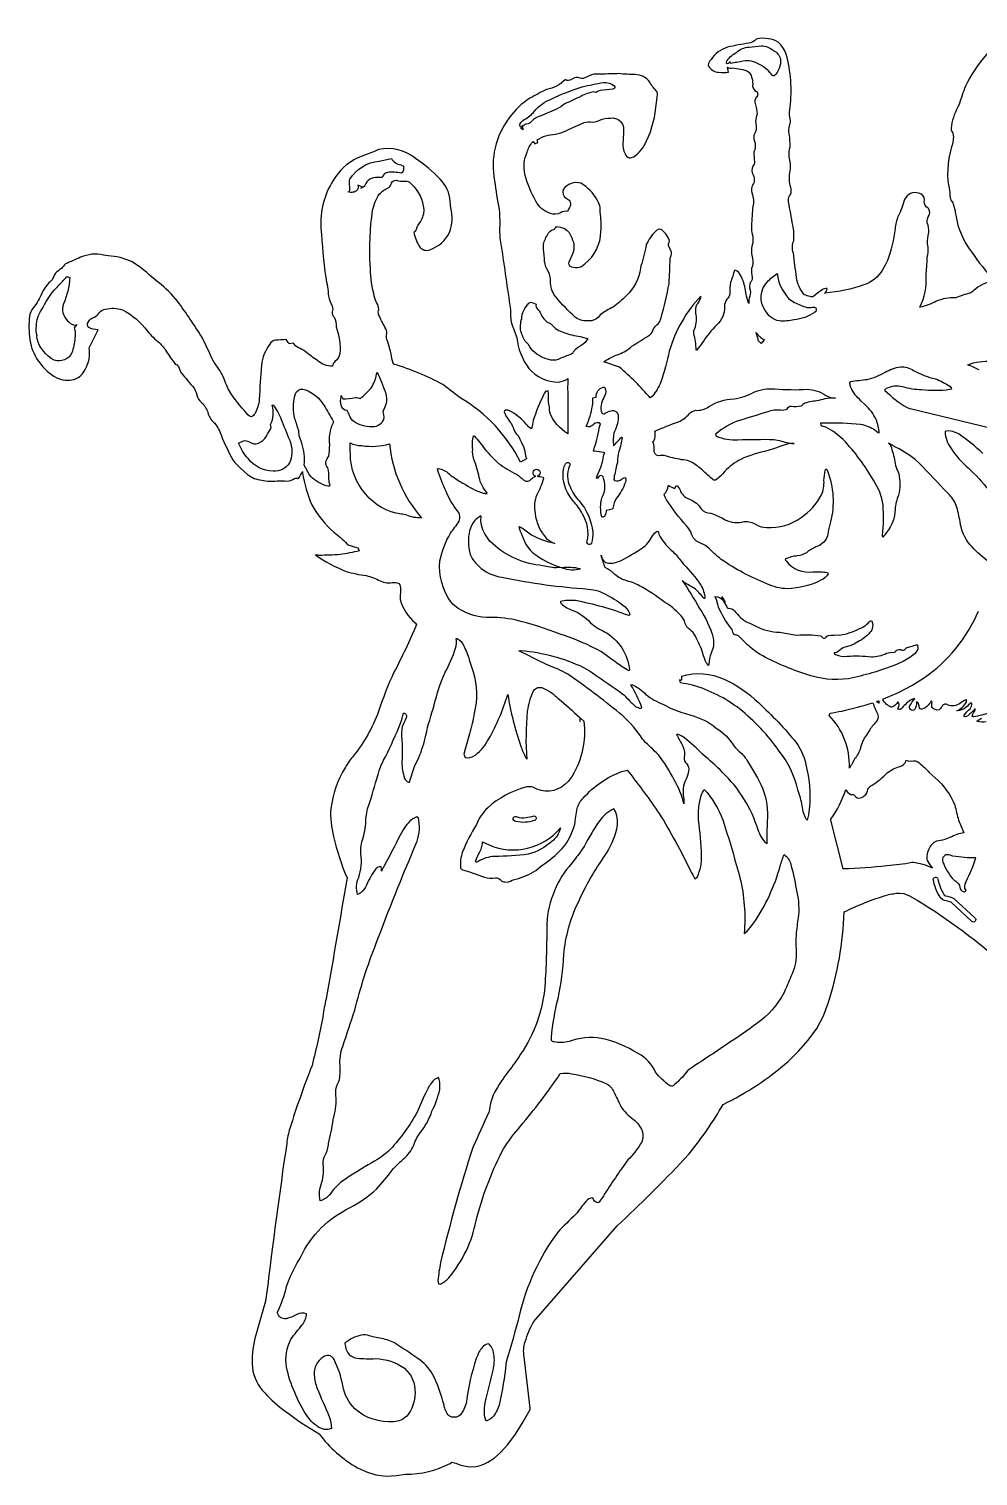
# Model space of a CAD drawing. Extents: x 1.7 to 29.6, y 0.9 to 42.6.
# Drawn here: x 2.96 to 15.69, y 1.62 to 21.03 of the extents above; entities that cross this region are included whole.
import ezdxf

# ---------------------------------------------------------------- set-up
doc = ezdxf.new("R2010")
doc.units = 0
doc.linetypes.add('0', pattern=[0])
doc.layers.add('1', color=7, linetype='0')

msp = doc.modelspace()

# ---------------------------------------------------------------- linework, layer by layer
at = {"layer": '1'}
for points in [[(16.171419, 21.030508, 0.119802), (15.523457, 20.261932, 0.0191), (15.441231, 20.019753, 0.092151), (15.336048, 19.731606, 0.230542), (15.357533, 19.632401), (15.360378, 19.625038, -0.120042), (15.339375, 19.448723, 0.133208), (15.314682, 18.842079, 0.193682), (15.353813, 18.698555, -0.077738), (15.393871, 18.531578, 0.117825), (15.605406, 18.04059, 0.031536), (15.910652, 17.653877)], [(15.88171, 17.650955, 0.132694), (15.639219, 17.520685, -0.0162), (15.590111, 17.487366, 0.049623), (15.394154, 17.423248, 0.137562), (15.129879, 17.372879, -0.039217), (14.915104, 17.297401), (14.913376, 17.300484, 0.14192), (14.996529, 17.720078, 0.018808), (15.011475, 17.959518, 0.105454), (15.016701, 18.150047, -0.047507), (15.03186, 18.298279, 0.111629), (15.012974, 18.431145, -0.198174), (15.03769, 18.534515, 0.404221), (15.000141, 18.644806, -0.236286), (14.974352, 18.73645, 0.374107), (14.9007, 18.827217, 0.390809), (14.708996, 18.743187, -0.044089), (14.623344, 18.519859, 0.081938), (14.580994, 18.349876, -0.058187), (14.478466, 17.927002), (14.448421, 17.860641), (14.413269, 17.79866, -0.180437), (14.164173, 17.599037, -0.060622), (13.645456, 17.487007), (13.63604, 17.48391, 0.136207), (13.67086, 17.54248), (13.668449, 17.547127, 0.239173), (13.601159, 17.529209, 0.037416), (13.491251, 17.445601, -0.297617), (13.440699, 17.440575, -0.013449), (13.362469, 17.464317, -0.142136), (13.258381, 17.69812, -0.000811), (13.217049, 18.024666, -0.171584), (13.221336, 18.192764, 0.083341), (13.209388, 18.396942, 0.002777), (13.152116, 18.712303), (13.151417, 18.730558, -0.175653), (13.178182, 18.810879, 0.204971), (13.181713, 18.903557, -0.140241), (13.17548, 19.129257, 0.096691), (13.160213, 19.315178, -0.092199), (13.171963, 19.449409, 0.053809), (13.156348, 19.650585, -0.116635), (13.174599, 19.760635, 0.115185), (13.17064, 19.848825, -0.087843), (13.173878, 19.983536, 0.095011), (13.120144, 20.692921, 0.133329), (13.012858, 20.853186, 0.145863), (12.885117, 20.897667, 0.128721), (12.719605, 20.891777, -0.165692), (12.617592, 20.839622, 0.017235), (12.334304, 20.787045, 0.1766), (12.112358, 20.621056, 0.174488), (12.075504, 20.544403), (12.07856, 20.532463, 0.2524), (12.214474, 20.449669, 0.076196), (12.345917, 20.452286), (12.339783, 20.494354), (12.333134, 20.518303, 0.279032), (12.400383, 20.507217, -0.094598), (12.616611, 20.456253), (12.625607, 20.448418, -0.178574), (12.66939, 20.267014, 0.255581), (12.721676, 20.194008, -0.450219), (12.719782, 20.11396, 0.258471), (12.704067, 20.028778, -0.061412), (12.729095, 19.887741, 0.021418), (12.709206, 19.794579, -0.045862), (12.718342, 19.673096, -0.012546), (12.686607, 19.60778, 0.117029), (12.702175, 19.498711, -0.142442), (12.68832, 19.381493, 0.045053), (12.697057, 19.249849, -0.170774), (12.672054, 19.192329, 0.239172), (12.677794, 19.074745, -0.108328), (12.688774, 18.973518, -0.012866), (12.658913, 18.914474, 0.130457), (12.669613, 18.806778, -0.12557), (12.670134, 18.627829, 0.001965), (12.653152, 18.35412, 0.083816), (12.671564, 18.250757, -0.120928), (12.663723, 18.135017, 0.140899), (12.668869, 17.951591, -0.155), (12.655872, 17.818939, 0.055455), (12.665442, 17.695858, -0.183655), (12.63942, 17.630875, 0.173361), (12.636219, 17.526321, -0.158545), (12.625061, 17.421127, 0.085532), (12.61977, 17.347916, -0.062709), (12.571347, 17.547426, 0.083705), (12.495824, 17.75235, 0.166026), (12.426296, 17.797241, -0.031953), (12.373913, 17.630989, 0.042257), (12.365934, 17.480099, -0.176794), (12.324253, 17.40477, 0.191338), (12.293869, 17.3069, -0.227211), (12.18961, 17.059601, 0.062503), (11.997867, 16.823793, -0.012211), (11.916412, 16.715675), (11.913483, 16.726067, 0.058202), (11.880769, 16.947578, -0.183924), (11.896172, 17.01152, 0.144285), (11.907353, 17.219717, -0.11063), (11.923782, 17.33416, 0.066632), (11.973484, 17.419716), (11.975338, 17.432823), (11.975262, 17.447342, 0.11865), (11.551586, 16.707741, -0.025701), (11.439591, 16.294937, -0.077287), (11.32666, 16.103294), (11.296398, 16.081406, 0.042054), (10.883217, 16.493538), (10.674309, 16.56572), (10.672852, 16.566475, -0.073341), (10.880901, 16.668453, 0.084637), (11.052031, 16.775307, 0.002072), (11.27865, 16.917664), (11.292686, 16.929544, 0.145808), (11.341743, 17.006847, -0.103894), (11.402681, 17.077112, 0.129998), (11.442673, 17.157166, 0.028653), (11.548542, 17.61377, 0.014218), (11.563576, 17.946602, 0.06543), (11.583286, 18.038818), (11.545792, 18.11541, -0.290464), (11.555576, 18.177727, 0.188117), (11.446791, 18.338604, 0.384725), (11.370491, 18.316826, 0.082676), (11.243103, 18.137314, -0.040737), (11.1716, 17.851688), (11.164936, 17.82193, -0.175358), (10.974899, 17.452644, -0.047812), (10.797924, 17.300323, 0.03957), (10.631638, 17.198555), (10.611248, 17.176437, -0.229322), (10.476608, 17.113647), (10.430504, 17.115814, -0.224252), (10.259514, 17.194305, -0.04458), (10.00483, 17.470482, -0.154823), (9.960374, 17.671015, 0.134039), (9.914913, 17.804001, -0.148482), (9.879433, 17.952774, -0.037051), (9.863377, 18.120697, -0.115892), (9.91888, 18.269096, -0.245843), (10.000004, 18.341805, 0.211342), (10.038887, 18.381088, -0.066714), (10.148499, 18.352608, -0.188593), (10.243202, 18.227089, -0.250573), (10.244282, 17.993576), (10.212429, 17.918747), (10.212669, 17.922173, 0.355123), (10.215317, 17.852974, 0.335538), (10.41848, 17.878036, 0.223194), (10.635388, 18.314745, 0.052336), (10.625378, 18.574417, 0.17488), (10.583851, 18.738869, 0.136976), (10.366055, 18.961899, 0.32685), (10.130282, 18.877253, 0.39538), (10.171165, 18.761284), (10.182037, 18.753593, -0.458994), (10.213848, 18.637306, 0.029638), (10.187317, 18.580681, 0.267471), (10.093204, 18.562073, -0.225407), (9.958094, 18.55718, -0.198491), (9.761002, 18.719994, -0.057624), (9.614021, 19.083801, -0.152227), (9.644722, 19.376732, -0.096142), (9.715721, 19.512299), (9.725979, 19.519524), (9.749428, 19.489052), (9.788567, 19.505829), (9.781372, 19.541313, -0.14051), (10.024449, 19.618952, 0.07876), (10.170506, 19.666506, -0.000213), (10.410428, 19.774254, -0.110023), (10.522972, 19.780891, 0.094358), (10.651653, 19.820999, -0.046077), (10.800758, 19.837334), (10.844135, 19.824921, -0.321591), (10.937603, 19.689148, -0.024329), (10.927845, 19.47827, 0.162314), (10.984214, 19.317932, 0.241694), (11.046463, 19.304588), (11.075451, 19.316223, 0.14377), (11.248291, 19.528877, 0.093271), (11.379585, 20.043304, 0.100543), (11.389362, 20.18821, -0.080982), (11.292441, 20.316668, 0.246408), (11.093483, 20.418327, -0.023911), (10.877312, 20.431435, 0.011196), (10.637444, 20.422974, 0.03446), (10.541687, 20.42469, 0.054292), (10.420306, 20.373949, -0.210485), (10.331711, 20.378906, 0.198725), (10.26487, 20.366478), (10.233818, 20.349289, -0.280061), (10.166763, 20.348099), (10.153511, 20.35041, -0.169136), (9.906952, 20.21981, 0.014239), (9.683521, 20.10161, 0.097353), (9.405593, 19.8389, 0.216739), (9.209496, 18.994057, 0.020967), (9.270565, 18.609161, -0.03039), (9.275841, 18.325096, 0.053741), (9.29845, 18.118835, -0.001585), (9.420609, 17.267426, 0.055117), (9.436592, 17.082268, -0.008786), (9.506878, 16.890556, 0.136519), (9.667881, 16.477032, 0.223411), (10.068985, 16.293907, 0.12759), (10.191597, 16.340324, 0.023598), (10.193287, 16.054596), (10.193386, 15.60141, -0.177109), (9.948849, 15.887306, 0.053693), (9.930336, 16.034691, 0.044011), (9.927708, 16.176666, 0.307153), (9.865822, 16.121178, 0.033918), (9.726418, 15.776413, -0.004701), (9.706146, 15.670517), (9.702465, 15.665543, -0.115725), (9.634357, 15.729591, 0.10078), (9.40208, 15.911062), (9.384933, 15.915346, 0.416993), (9.335789, 15.893768, 0.081575), (9.43137, 15.740479, -0.028987), (9.479843, 15.628494, 0.051259), (9.533562, 15.559944, 0.005871), (9.596619, 15.428711, -0.057409), (9.62529, 15.302299, -0.077679), (9.636559, 15.263138), (9.554504, 15.219704, 0.147362), (8.748768, 16.080948), (8.516834, 16.259636, 0.044824), (7.85957, 16.535988), (7.847454, 16.545975), (7.838982, 16.577026), (7.831684, 16.608376, 0.065159), (7.763583, 16.864759, -0.152698), (7.76429, 16.93985, 0.153983), (7.737385, 17.030006, -0.016993), (7.65321, 17.198288, -0.136454), (7.655006, 17.269516, 0.149419), (7.62499, 17.360956, -0.082641), (7.589581, 17.483582, -0.068479), (7.542259, 17.866529, -0.053347), (7.572655, 18.597786, -0.090715), (7.662907, 18.81572, -0.084142), (7.79106, 18.906073, 0.204779), (7.824554, 18.963264, -0.405028), (7.916901, 18.995087, 0.076737), (8.031685, 18.988533, -0.178548), (8.093849, 18.94735, -0.189038), (8.259282, 18.608635, -0.131176), (8.216419, 18.446068, 0.154249), (8.158516, 18.342636, -0.176986), (8.12373, 18.302696, 0.076706), (8.204623, 18.103735, 0.318663), (8.338463, 18.06868, 0.197279), (8.604809, 18.302299, 0.159573), (8.621033, 18.630417), (8.61261, 18.717247, 0.187345), (8.479465, 19.014557, 0.063092), (8.146862, 19.292175, 0.230083), (7.652489, 19.411774, -0.00824), (7.373337, 19.300873, 0.151985), (7.045029, 18.99962, 0.161233), (6.879251, 18.356949, 0.014091), (6.943394, 17.695869, -0.034794), (6.981422, 17.44455, 0.059935), (7.031024, 17.31144, -0.175065), (7.031628, 17.23584, 0.201854), (7.056118, 17.164536, -0.132188), (7.085298, 17.034218, -0.101907), (7.134381, 16.674997, -0.179594), (7.067418, 16.569954, 0.159558), (7.032894, 16.508179, -0.209038), (6.838493, 16.580368, -0.033862), (6.667596, 16.705486, 0.070285), (6.576958, 16.75312, -0.159355), (6.510391, 16.816536), (6.455288, 16.808479), (6.451469, 16.810989, -0.016691), (6.413284, 16.866455, -0.029594), (6.269042, 16.857513, 0.219205), (6.196352, 16.803734, 0.146924), (6.08252, 16.520828, 0.014268), (6.052949, 16.062071, -0.09165), (5.995394, 15.870477, -0.110279), (5.951283, 15.829796, -0.26547), (5.889694, 15.86895, -0.04311), (5.648396, 16.178741, -0.022737), (5.567329, 16.370705, 0.04266), (5.446796, 16.55648), (5.436411, 16.574244, 0.002798), (5.281485, 16.901995, 0.011194), (4.957411, 17.377619, 0.059837), (4.702309, 17.628792), (4.600796, 17.710396, 0.058462), (4.337898, 17.910667, 0.089348), (4.027805, 17.98819), (3.995918, 17.992729), (3.964096, 17.997688, 0.164353), (3.656258, 17.96743, 0.007625), (3.454132, 17.878914, 0.073495), (3.400723, 17.818893, 0.022319), (3.317661, 17.754036, -0.017948), (3.273842, 17.666183, 0.119721), (3.128326, 17.466164, -0.06388), (3.001004, 17.264473, 0.140371), (2.967625, 17.143272, 0.065752), (2.982299, 16.818356, 0.209407), (3.329259, 16.354261, 0.178351), (3.570592, 16.330093, 0.19795), (3.717919, 16.463987, 0.169099), (3.772324, 16.753036), (3.892204, 16.994576), (3.885899, 16.996849, -0.127961), (3.767248, 17.025108, -0.387093), (3.759641, 17.100204, -0.223043), (3.840229, 17.166542, 0.177852), (3.908909, 17.227325, -0.224386), (3.989983, 17.270462, -0.152668), (4.215939, 17.263916, -0.117357), (4.552788, 16.977997, 0.055178), (4.712646, 16.82061, -0.067121), (4.803516, 16.706909, 0.007757), (4.924477, 16.534302, -0.236892), (4.968533, 16.501579), (5.000534, 16.42263), (5.003779, 16.415916, -0.005928), (5.178802, 16.212105, -0.04427), (5.225166, 16.092567, 0.117991), (5.298462, 16.000702, -0.114939), (5.368393, 15.864952, 0.15798), (5.456642, 15.740685, -0.085673), (5.544525, 15.572899, 0.033069), (5.697599, 15.251953, 0.072696), (5.800915, 15.137917), (5.894054, 15.055641, 0.15367), (6.085609, 14.978668, 0.106489), (6.292118, 14.969704, -0.029456), (6.422852, 14.965439, 0.151687), (6.526062, 15.000153, -0.268825), (6.576302, 14.997063, 0.079576), (6.630898, 15.093552), (6.634605, 15.077362, 0.069052), (6.758202, 14.645271, 0.083862), (7.052197, 14.27951, -0.052375), (7.228142, 14.124947, 0.125369), (7.285133, 14.095215), (7.326534, 14.085205, -0.305128), (7.392807, 14.030769, -0.025104), (7.135505, 13.979144, -0.00953), (6.857494, 13.968266, -0.041321), (6.805855, 13.977959), (6.809441, 13.972496, 0.059189), (7.218662, 13.754906, 0.037544), (7.486565, 13.697876, -0.074549), (7.673286, 13.625595, 0.156458), (7.860982, 13.607268, -0.237574), (7.939384, 13.575241), (7.943531, 13.56395, -0.047035), (7.940285, 13.387825), (7.941456, 13.375412, 0.145967), (8.143265, 13.06424), (8.161407, 13.03981, -0.020386), (7.859447, 12.400095, 0.032245), (7.651612, 11.872729, -0.077553), (7.318127, 11.279854, 0.076437), (7.207703, 11.126984, 0.102855), (7.011992, 10.572614, 0.084703), (7.04946, 10.198687, 0.04597), (7.229747, 9.642973, -0.001281), (6.955367, 8.050313, 0.025374), (6.910993, 7.818044, -0.019516), (6.760269, 7.127747, 0.016267), (6.461842, 6.281797, 0.035973), (6.420447, 6.080586, 0.00605), (6.151058, 4.058983), (6.134024, 3.965893, 0.00324), (5.993098, 3.46551, 0.076389), (5.960201, 3.072754, 0.164429), (6.125626, 2.733876, 0.056015), (6.401399, 2.487209, 0.030268), (6.85498, 2.184189, 0.103738), (7.370705, 1.729187), (7.490047, 1.674698), (7.617943, 1.636124), (7.753292, 1.618073), (7.895008, 1.625198), (8.012405, 1.64299, 0.125905), (8.611934, 1.787654), (8.637604, 1.803467), (8.688568, 1.789703, 0.246965), (9.117008, 1.802917), (9.201366, 1.858719), (9.289753, 1.93631), (9.38229, 2.038116), (9.479095, 2.16658), (9.580288, 2.324112), (9.685989, 2.513168), (9.687023, 2.529709), (9.605896, 3.219238, -0.13688), (9.619871, 3.419683, -0.066855), (9.735924, 3.691284), (10.854507, 4.975571, 0.015713), (11.753765, 5.867279), (11.819256, 5.941376, 0.039737), (12.274792, 6.602859, 0.065785), (13.145775, 7.180466), (13.286819, 7.316284), (13.416794, 7.463821), (13.530231, 7.622345), (13.621666, 7.791107), (13.683792, 7.960297, 0.070295), (13.897175, 9.185081, -0.041818), (14.471094, 9.412418, -0.050587), (14.646194, 9.439209), (14.700245, 9.432373), (14.774078, 9.401711), (14.877773, 9.345161, -0.044634), (16.068104, 8.456306)], [(15.707287, 16.458115, 0.009872), (15.555775, 16.526627, -0.190286), (16.188946, 16.503136, 0.548153)], [(16.045033, 13.740036, -0.068999), (15.58835, 14.108871, -0.138862), (15.452302, 14.420439, 0.034829), (15.402124, 14.638154, 0.10966), (15.291992, 14.799347), (15.233002, 14.859314, 0.016605), (14.848568, 15.257095, 0.060911), (14.557085, 15.436688, -0.01234), (14.492805, 15.475883, -0.152474), (14.539498, 15.385616, -0.038364), (14.586385, 15.17581, 0.068184), (14.624115, 15.083733), (14.630919, 15.064799, -0.09684), (14.629066, 14.776443, 0.098647), (14.58173, 14.58569, -0.16832), (14.467772, 14.276647, -0.033082), (14.416256, 14.214874), (14.414349, 14.23716, 0.03979), (14.420307, 14.641304, 0.113846), (14.291872, 14.977692, 0.059008), (13.885653, 15.521868, 0.07226), (13.652869, 15.687388, 0.047477), (13.592594, 15.704567), (13.58297, 15.744614), (13.585567, 15.747284), (13.633572, 15.745682, -0.03938), (14.118161, 15.728806, -0.095734), (14.315086, 15.650917), (14.352722, 15.616989), (14.367138, 15.611053, 0.089573), (14.325439, 15.791199, 0.109282), (14.179718, 15.98848), (14.123096, 16.043495, -0.096957), (13.987175, 16.218979), (13.977558, 16.249588), (13.973724, 16.280548), (13.985409, 16.300232, -0.021592), (14.206421, 16.328712, 0.078352), (14.446442, 16.426483, -0.085555), (14.652927, 16.498741, -0.166879), (14.829582, 16.450432, 0.069389), (15.123134, 16.335636, -0.080119), (15.313538, 16.237518), (15.334045, 16.216866), (15.337822, 16.199081), (15.311024, 16.192314, -0.060214), (14.936432, 16.189011, -0.069003), (14.683787, 16.230141, 0.166305), (14.460369, 16.206459), (14.440273, 16.187256, 0.070809), (14.745092, 15.952157, 0.027644), (14.782379, 15.937561), (15.875435, 15.67495)], [(15.760376, 15.33503, 0.038739), (15.440321, 15.593324, 0.072361), (15.327415, 15.636505), (15.289085, 15.638588), (15.253326, 15.630783, 0.164891), (15.332514, 15.402917, 0.061994), (15.560417, 15.142555, -0.038542), (15.84219, 14.840126, 0.001357)], [(15.845406, 11.858078, -0.053971), (15.63957, 11.804094), (15.627976, 11.805382), (15.616638, 11.808121, -0.151115), (15.652459, 11.883846, 0.129476), (15.657028, 11.912064), (15.648693, 11.908615, -0.049569), (15.540596, 11.805658, -0.212782), (15.505745, 11.807671), (15.508732, 11.823654, -0.101314), (15.587259, 11.910734, 0.216885), (15.60994, 11.982399), (15.603043, 11.989449, 0.100338), (15.536243, 11.930862, -0.178347), (15.410637, 11.885384, 0.18415), (15.537572, 12.003051, 0.089868), (15.539017, 12.029831), (15.529781, 12.029915, 0.041996), (15.435993, 11.972374, -0.26832), (15.266144, 11.974602, 0.287839), (15.208374, 11.938461, -0.079246), (15.171665, 11.89608, -0.26309), (15.074223, 11.929382, -0.14003), (15.080421, 11.996671, 0.3052), (15.065334, 12.016068, -0.187448), (14.946292, 11.904279, -0.477377), (14.905477, 11.938841, 0.043466), (14.890343, 11.989899), (14.881989, 11.998741), (14.870613, 12.00473, -0.125031), (14.842136, 11.898621, -0.834321), (14.780956, 11.954847, -0.061427), (14.844791, 12.046074, 0.153727), (14.784586, 12.022353, 0.0774), (14.663304, 11.909484, -0.306386), (14.611927, 11.90976), (14.620272, 11.919897, 0.387463), (14.619934, 12.004601, -0.203504), (14.533455, 11.932266), (14.525574, 11.933296, -0.156867), (14.4175, 12.033058), (14.427303, 12.044563), (14.627831, 12.130547), (14.80629, 12.223831), (14.964157, 12.322922, 0.143802), (15.699535, 13.222046)], [(15.80233, 11.736076, -0.086581), (15.683487, 11.741341), (15.684067, 11.74807, -0.106964), (15.743214, 11.784126, 0.096198)]]:
    msp.add_lwpolyline(points, format="xyb", dxfattribs=at)
for points in [[(12.861679, 20.485756, 0.100121), (12.653584, 20.600967, 0.104874), (12.544686, 20.596661, 0.01794), (12.373726, 20.566223), (12.370117, 20.591049, -0.038563), (12.329372, 20.563385), (12.322033, 20.570808), (12.320103, 20.589287), (12.326927, 20.608505, -0.102654), (12.45491, 20.716957, -0.19006), (12.623264, 20.786316, -0.003345), (12.786366, 20.804161, -0.167947), (12.947861, 20.743881, -0.206098), (13.044271, 20.62397, -0.235923), (12.957476, 20.400101, -0.374121), (12.938084, 20.408463, 0.043546)], [(9.607567, 19.81546, 0.123753), (9.742534, 19.930174, -0.114233), (9.968731, 20.090721, -0.032951), (10.38427, 20.255836, -0.003162), (10.668495, 20.314581, -0.195709), (10.812042, 20.269226), (10.823601, 20.253593), (10.823318, 20.241127), (10.813618, 20.23143), (10.796898, 20.224152, -0.034463), (10.626106, 20.206207, 0.036795), (10.569492, 20.180565, -0.221807), (10.540359, 20.188492, 0.078506), (10.364385, 20.12569, 0.003798), (10.149399, 20.02565, -0.036234), (10.041267, 19.954758), (9.852684, 19.873726, 0.081957), (9.730686, 19.816673, -0.203954), (9.629139, 19.75148, 0.090145), (9.582928, 19.727509), (9.587143, 19.676865), (9.586796, 19.676765, 0.236208), (9.563526, 19.695274, -0.159222), (9.582912, 19.727676), (9.582226, 19.735832, -0.443663), (9.550171, 19.721619, -0.324445), (9.573425, 19.791702), (9.589737, 19.804253)], [(7.242695, 18.846062, 0.366929), (7.266087, 18.867119), (7.269276, 18.882286, -0.023906), (7.261642, 18.997498), (7.266706, 19.01461, -0.22884), (7.660339, 19.259367, -0.013157), (7.826326, 19.292686, 0.222165), (7.950588, 19.206116), (7.97047, 19.200493), (7.985166, 19.193405, -0.216579), (7.970036, 19.103233), (7.956871, 19.097855, 0.066673), (7.77168, 19.106701, 0.130373), (7.723782, 19.079521), (7.711826, 19.054413), (7.699287, 19.038025), (7.640038, 19.03846, 0.333508), (7.467975, 18.932381, -0.198169), (7.417061, 18.89444), (7.443665, 18.907738), (7.443291, 18.908531), (7.376167, 18.933624, -0.497072), (7.30925, 18.840483, -0.13793)], [(3.579609, 16.88237, -0.04446), (3.539515, 16.68573, -0.370499), (3.30162, 16.586212, -0.208636), (3.072356, 16.87501, -0.059058), (3.071613, 16.91375, -0.123284), (3.063244, 17.04882, -0.161197), (3.132919, 17.264252), (3.147711, 17.290121, -0.094634), (3.37457, 17.602259, 0.006609), (3.472912, 17.709549), (3.510838, 17.695366, -0.097045), (3.425229, 17.343462, 0.299197), (3.48159, 17.116699, 0.14416), (3.57209, 17.055305), (3.588947, 17.056488), (3.603882, 17.065071), (3.567646, 17.020218), (3.57616, 17.005241, -0.115966)], [(13.232723, 17.362419, 0.040075), (13.39645, 17.294266, -0.004914), (13.50164, 17.297056, -0.566705), (13.516357, 17.242859), (13.499542, 17.228012, -0.118986), (13.226933, 17.128906, -0.07848), (13.024822, 17.113602, -0.21641), (12.839031, 17.255844, -0.356595), (12.865212, 17.634098, -0.096716), (12.999413, 17.748222, 0.152132), (13.152401, 17.416794, 0.063026)], [(10.212463, 16.657967, 0.033565), (10.063192, 16.596064, -0.163937), (9.932701, 16.597038, -0.1458), (9.69862, 16.737709, 0.095115), (9.616821, 16.845932, -0.068701), (9.557018, 16.994812, -0.029002), (9.561386, 17.112534), (9.56612, 17.125702), (9.573111, 17.137825, -0.196393), (9.670115, 17.353073, -0.080691), (9.699562, 17.366051), (9.764972, 17.339882, 0.31299), (9.788372, 17.269318, -0.093747), (9.844723, 17.17617, 0.16417), (9.962234, 17.074234), (9.973167, 17.065948, 0.153603), (10.138866, 16.960091, 0.050777), (10.357235, 16.903282), (10.40799, 16.891586), (10.457767, 16.878174, -0.185452), (10.370411, 16.786224, 0.08073), (10.268063, 16.704056, -0.302792)], [(12.736584, 16.895012, 0.007235), (12.715263, 16.958733, 0.114603), (12.828869, 16.86042, -0.014524), (12.784538, 16.812042, 0.083835), (12.747639, 16.846741, 0.036346)], [(7.26403, 15.844887, 0.052376), (7.230236, 15.911011, -0.365808), (7.149456, 15.984264, -0.120821), (7.149559, 16.095879), (7.150425, 16.113838), (7.171795, 16.066933, 0.038139), (7.34068, 16.087294, -0.12836), (7.411396, 16.072479, 0.012699), (7.551708, 16.211449, 0.113257), (7.624273, 16.398909, -0.012767), (7.633526, 16.427208, -0.025277), (7.745947, 16.153027, -0.113747), (7.751911, 15.993317, 0.016687), (7.711899, 15.903877), (7.724033, 15.82151, -0.404424), (7.564882, 15.693671, -0.143576), (7.319511, 15.763008, -0.139036)], [(7.04623, 15.75914), (7.041935, 15.745407, 0.137894), (6.992857, 15.452785, -0.047715), (6.979004, 15.299126, 0.010234), (6.94252, 15.221764, 0.258715), (6.966927, 15.144653, -0.084892), (6.981044, 14.994294, 0.077037), (7.000561, 14.908546), (6.995461, 14.896431), (6.975349, 14.895912), (6.951649, 14.900528, -0.103913), (6.743404, 15.026482, -0.028325), (6.654362, 15.183571, 0.12293), (6.62154, 15.47287), (6.594463, 15.550079, -0.053177), (6.582673, 15.641365, 0.0024), (6.52972, 15.802399, -0.118738), (6.527988, 16.107735), (6.538525, 16.13649, -0.361646), (6.637386, 16.197685), (6.67131, 16.191391, -0.177172), (6.918262, 15.982025, -0.007067), (7.045307, 15.767494)], [(10.454723, 15.739143, 0.055807), (10.52808, 16.008392, -0.041623), (10.526894, 16.080841), (10.567924, 16.090668), (10.571693, 16.093102, -0.360058), (10.666893, 16.225006), (10.68557, 16.224968, -0.27338), (10.685112, 16.106926), (10.674335, 16.084152, 0.23219), (10.647287, 15.879498, 0.456064), (10.690483, 15.875409, -0.021871), (10.769198, 15.910227, -0.47172), (10.867651, 15.848695, -0.13659), (10.81638, 15.630951, 0.10689), (10.805168, 15.437432, -0.004356), (10.912766, 15.553794), (10.919353, 15.551094, -0.062847), (10.874302, 15.362457, 0.066891), (10.855881, 15.224106, -0.01224), (10.814167, 15.035706), (10.811138, 15.011406), (10.810463, 14.988701), (10.819195, 14.973366, 0.288713), (10.9159, 14.993008, -0.022659), (10.95396, 15.015335), (10.964878, 15.011078, -0.166919), (10.964954, 14.953133, -0.079206), (10.844837, 14.734985, 0.131415), (10.797077, 14.603386), (10.790516, 14.589264, 0.017914), (10.707458, 14.571266), (10.704048, 14.562408, -0.328446), (10.654007, 14.474998), (10.646866, 14.485313, -0.13034), (10.649239, 14.742104, 0.158357), (10.686802, 14.88942, 0.101647), (10.666, 15.020836), (10.652428, 15.037933), (10.63459, 15.042534), (10.612041, 15.031525), (10.58432, 15.001816), (10.57703, 15.003708, -0.081046), (10.626705, 15.12944, 0.034397), (10.675965, 15.31715, -0.019746), (10.686756, 15.344566), (10.675842, 15.351303, 0.011399), (10.548336, 15.36483), (10.533821, 15.369034, 0.046819), (10.61285, 15.679158, -0.018454), (10.630062, 15.734886, 0.385286), (10.539627, 15.72879), (10.524971, 15.717484, -0.308113), (10.43858, 15.698601)], [(11.362457, 15.571938, 0.025877), (11.360058, 15.63636, -0.021519), (11.676389, 15.760057, 0.105619), (11.81873, 15.867613, -0.122205), (11.909481, 15.915421, 0.180457), (12.077083, 15.962974, -0.13216), (12.421124, 16.068558, 0.096122), (12.687023, 16.158539, -0.128159), (12.968594, 16.202126, 0.033164), (13.404812, 16.19652, -0.150531), (13.651711, 16.112864, 0.123257), (13.784004, 16.079597, 0.081171), (13.55645, 16.047104, 0.022417), (13.370285, 16.012215, 0.018473), (13.319477, 15.97113, -0.101433), (13.189616, 15.968097, 0.245925), (13.12735, 15.92984, -0.199955), (13.050591, 15.917107, 0.110421), (12.873367, 15.895775, -0.005432), (12.495914, 15.779915, 0.096882), (12.170689, 15.592979), (12.182232, 15.568329, 0.112815), (12.472656, 15.519211, -0.012605), (12.956284, 15.525085, -0.03364), (13.152798, 15.474838, 0.015339), (13.229145, 15.469254), (13.217545, 15.468254, 0.123091), (13.104551, 15.453386, -0.002126), (12.878639, 15.374016, 0.058799), (12.510033, 15.255867, 0.069911), (12.295677, 15.098961, -0.106292), (12.170981, 14.978369, -0.269444), (12.131634, 14.989799, -0.010852), (11.972321, 15.135506, 0.061809), (11.819585, 15.233808, 0.083273), (11.718105, 15.252533, -0.028236), (11.485874, 15.307678, 0.046099), (11.408916, 15.306213, -0.405943), (11.348587, 15.384033, 0.089165), (11.337555, 15.481728), (11.3297, 15.49559, 0.267365), (11.361454, 15.556)], [(6.357731, 15.762299, -0.014332), (6.474003, 15.471221, -0.180687), (6.456999, 15.211411, -0.289504), (6.239198, 15.097695, -0.227342), (5.901392, 15.267159, -0.076249), (5.773659, 15.475365), (5.842648, 15.506805, -0.191285), (5.916992, 15.491531), (5.944973, 15.477905, 0.298422), (6.073214, 15.490458, 0.163013), (6.162724, 15.600288, 0.090261), (6.212135, 15.683617), (6.205341, 15.722809, 0.180236), (6.227409, 15.982048), (6.232521, 15.989685), (6.248482, 15.975708, -0.059519)], [(8.597599, 15.062988, 0.052341), (8.785065, 14.938652, 0.07418), (9.057164, 14.805553, 0.036252), (9.108253, 14.798141), (9.10479, 14.810501, -0.130358), (9.002377, 15.015839, 0.045488), (8.92865, 15.261536, -0.0821), (8.915344, 15.389038, -0.096525), (8.9263, 15.571304), (8.932297, 15.574883), (8.940216, 15.569069, -0.023493), (9.07782, 15.392555, 0.020964), (9.261993, 15.202477, 0.038713), (9.50178, 15.056878, -0.060621), (9.599952, 14.977046, 0.394595), (9.703972, 14.995125, -0.130346), (9.761147, 15.030838, -10.330634), (9.779402, 15.030329, -0.019435), (9.859871, 15.018211), (9.864346, 15.000656, -0.059806), (9.774669, 14.782631, 0.140135), (9.752354, 14.530011, 0.154861), (9.902256, 14.200559, 0.092698), (10.017193, 14.126205, -0.072521), (9.705231, 14.240623, 0.035077), (9.557331, 14.34465), (9.542171, 14.35054), (9.532589, 14.348868, 0.00433), (9.62077, 14.131584, 0.1411), (9.786446, 13.958511, 0.063577), (10.088428, 13.80925), (10.11335, 13.805145, -0.101838), (10.351654, 13.792229), (10.361794, 13.785606, -0.161911), (10.120926, 13.798792, 0.084867), (10.037637, 13.802492), (10.008929, 13.804067), (9.98035, 13.807205), (9.852268, 13.829041), (9.810139, 13.83638, -0.166569), (9.151542, 14.155436, -0.118041), (9.03294, 14.372467), (9.025173, 14.432724), (9.028233, 14.49527), (9.01796, 14.494713, 0.037598), (8.937397, 14.432625, 0.172433), (8.85944, 14.152122, 0.070047), (8.882709, 13.980326, 0.114901), (8.968937, 13.853218, 0.165888), (9.254321, 13.687569, 0.033504), (10.393195, 13.522667), (10.465978, 13.515017, -0.132461), (10.717106, 13.436005, -0.055403), (10.958724, 13.27996, -0.140947), (11.022884, 13.169838), (11.009979, 13.160492, 0.045964), (10.292213, 13.361549, 0.094165), (10.092537, 13.349548), (10.092793, 13.334206), (10.104725, 13.318672, 0.098891), (10.25943, 13.231552, -0.110933), (10.492333, 13.068373, 0.079673), (10.684925, 12.94545, -0.244085), (11.017727, 12.432152), (11.012665, 12.421127, -0.064057), (10.920326, 12.474692, -0.00386), (10.643368, 12.675247, 0.044401), (10.090038, 12.913208, 0.031355), (9.485968, 13.102412, 0.056005), (9.101814, 13.137199, -0.152109), (8.673969, 13.290726), (8.647694, 13.314934), (8.625515, 13.339432, -0.184503), (8.476532, 13.895126, -0.084137), (8.617599, 14.26812, 0.033712), (8.731738, 14.426881, 0.299197), (8.711315, 14.564392, -0.070341), (8.562946, 14.816711, -0.019032), (8.446342, 15.106255), (8.442314, 15.131203), (8.457073, 15.133774, -0.143212)], [(8.229057, 14.473465, -0.125911), (8.031086, 14.509743, 0.061688), (7.956688, 14.522303, -0.196302), (7.480682, 14.791794, -0.183577), (7.274386, 15.329288, -0.017245), (7.270489, 15.477997, 0.131207), (7.426064, 15.442184, 0.114569), (7.799324, 15.466049, 0.157718)], [(10.509571, 14.133392, -1.068832), (10.452076, 14.159157, 0.190878), (10.387969, 14.523683, 0.06464), (10.263187, 14.697731), (10.213589, 14.768082, -0.205862), (10.138494, 15.145192, -0.114032), (10.172677, 15.212511, -0.870238), (10.211361, 15.162056, 0.214587), (10.220604, 14.891343, 0.095921), (10.344884, 14.698649, -0.153929), (10.525455, 14.279322, -0.075445)], [(13.123993, 13.889626, 0.265689), (13.477577, 13.74775, -0.051352), (13.675758, 13.739967), (13.684776, 13.723412, -0.160035), (13.587307, 13.635826, -0.107028), (13.13884, 13.52099, -0.109472), (12.860661, 13.589218, -0.057084), (12.247681, 13.915054, -0.020638), (12.06274, 14.081265, 0.085122), (11.952309, 14.139908, -0.228973), (11.852257, 14.255386, 0.101057), (11.783493, 14.365097, -0.044119), (11.514675, 14.715802, -0.030421), (11.482086, 14.788689, 0.195189), (11.538757, 14.903679), (11.542095, 14.905102, -0.000222), (11.627471, 14.865414), (11.637574, 14.888161, -0.687464), (11.664276, 14.896553, -0.142681), (11.704414, 14.824191, 0.2165), (11.833109, 14.720399, -0.14581), (11.981024, 14.592649, 0.214736), (12.110764, 14.535439, -0.050033), (12.303592, 14.444448, 0.171441), (12.558737, 14.422131, -0.185214), (12.717285, 14.381012, 0.131578), (12.85891, 14.343132, 0.178093), (13.320916, 14.477927, 0.124584), (13.594191, 14.779333, 0.119767), (13.626666, 14.971798, -0.045149), (13.644413, 15.112495), (13.653824, 15.130646), (13.66396, 15.120583), (13.674404, 15.102036, -0.154256), (13.714799, 14.417358), (13.70195, 14.364778), (13.687168, 14.312706, -0.05456), (13.667538, 14.207443, -0.195972), (13.520081, 14.083076, 0.067619), (13.391937, 14.005058, -0.122976), (13.269005, 13.963356, 0.070594), (13.112457, 13.9207), (13.10886, 13.907005)], [(11.191078, 14.069847, 0.136432), (11.325412, 14.231243, -0.135586), (11.391315, 14.294273), (11.404411, 14.287659), (11.414055, 14.251358), (11.430008, 14.216003, 0.069681), (11.598923, 14.019684, -0.051538), (11.709541, 13.892189), (11.743015, 13.8508, -0.039728), (11.974604, 13.570922, -0.119601), (12.030445, 13.390533), (12.02042, 13.38829, 0.030725), (11.903336, 13.516167, 0.01727), (11.753947, 13.60414, -0.050178), (11.725517, 13.63221, -0.024924), (11.957085, 13.257347, -0.088888), (12.141403, 12.858452, -0.15967), (12.113575, 12.659319, 0.061622), (12.082561, 12.509773), (12.078655, 12.493225, -0.152204), (12.034944, 12.560673, -0.042291), (11.993904, 12.682106, 0.035128), (11.888224, 12.910752, 0.096176), (11.808758, 12.989044, -0.149538), (11.754253, 13.090202, 0.112874), (11.694889, 13.174324, 0.074653), (11.489861, 13.34066, 0.036552), (11.15339, 13.56266, 0.048817), (10.959138, 13.634464, -0.109725), (10.806164, 13.730179, 0.06621), (10.692993, 13.804214, -0.023809), (10.637852, 13.969643), (10.654026, 13.921135, 0.330738), (10.770812, 13.863744, 0.105735), (10.88678, 13.892311, 0.045756)], [(14.794304, 12.747627, 0.032707), (14.865913, 12.770905), (14.880127, 12.769005), (14.884254, 12.710701), (14.848419, 12.653549), (14.780346, 12.598358), (14.687782, 12.545914), (14.578465, 12.497025, -0.043609), (13.95629, 12.314877, -0.124201), (13.384118, 12.376057, -0.046278), (12.769218, 12.639099, -0.069939), (12.509794, 12.862753, 0.024318), (12.469917, 12.895424, -0.082118), (12.418888, 12.906807, -0.066762), (12.39668, 12.973328, -0.068953), (12.23707, 13.226588), (12.21244, 13.275612, 0.044024), (12.171551, 13.401886), (12.162781, 13.414566), (12.166927, 13.419556, -0.194983), (12.275146, 13.363449, -0.037406), (12.258133, 13.410698, -0.065275), (12.301235, 13.340981, 0.03801), (12.281013, 13.356712, 0.007643), (12.330448, 13.264511), (12.343063, 13.258629, -0.274983), (12.432552, 13.218994), (12.447079, 13.202423, 0.148723), (12.634502, 13.057709), (12.714928, 13.020729, 0.120094), (13.034229, 12.937164, -0.005499), (13.233318, 12.902191), (13.260777, 12.900101, -0.053141), (13.585896, 12.889206, 0.071319), (13.622181, 12.856491, 0.312745), (13.663425, 12.883095, -0.246643), (13.687382, 12.893196, -0.04467), (13.841396, 12.900085, 0.085594), (14.102814, 12.987556, 0.148607), (14.230782, 13.075051, -0.095433), (14.264786, 13.093544, -0.330429), (14.241541, 12.932284, -0.101862), (14.08213, 12.809074, -0.060771), (13.977245, 12.75671, -0.010127), (13.885059, 12.729607, 0.007621), (13.793756, 12.665346, -0.115558), (13.763172, 12.661438), (13.765034, 12.652069), (13.783005, 12.637444, 0.144331), (13.939934, 12.616432, -0.039551), (14.262837, 12.609308, 0.126661), (14.466301, 12.65686, -0.109858), (14.560661, 12.667735, 0.207728), (14.597713, 12.693382, -0.283893), (14.671015, 12.697698, 0.304384), (14.734323, 12.729222, -0.062046), (14.742195, 12.732849)], [(13.285328, 9.140526, -0.007244), (13.252869, 8.907768, 0.014789), (13.25457, 8.619125, -0.105976), (13.184083, 8.318336, -0.011421), (13.092135, 8.103879, -0.118792), (12.725083, 7.688924, -0.02491), (12.364608, 7.438232, -0.007213), (11.843712, 7.090815, 0.07259), (11.759601, 7.007346, -0.051057), (11.602846, 6.854392, -0.270637), (11.553211, 6.858109, -0.071013), (11.368584, 7.036591, 0.161675), (11.13643, 7.28459, 0.090249), (10.638929, 7.489643, 0.12599), (10.209496, 7.448995, -0.121676), (10.003489, 7.441589, -0.069793), (9.971405, 7.460114), (9.970211, 7.503387, -0.031604), (10.059914, 8.026566, 0.039574), (10.138059, 8.613258, -0.088749), (10.328514, 9.308438, -0.048398), (10.693215, 9.947049, 0.082819), (10.84971, 10.298648, 0.126016), (10.831848, 10.534676), (10.807423, 10.568741, 0.130343), (10.619526, 10.410927, 0.029069), (10.413654, 10.07267, -0.035615), (10.293354, 9.903076), (10.207588, 9.797218, 0.096396), (9.994507, 9.418892, 0.098028), (9.908839, 8.969322, -0.014879), (9.883871, 8.190535, -0.124825), (9.558533, 7.275835, -0.027353), (9.395403, 7.050533, 0.035831), (9.202918, 6.754989, 0.081852), (9.141865, 6.53717), (9.130574, 6.500979, -0.001006), (8.915631, 6.025285, 0.018755), (8.484478, 4.481117, 0.031956), (8.449806, 4.240341), (8.456955, 4.198837), (8.47805, 4.193558, 0.126781), (8.595501, 4.278229, 0.125985), (8.960922, 5.04201, -0.056649), (9.307167, 5.96639, -0.053521), (9.524033, 6.271698, 0.022092), (10.050323, 6.953506, 0.008583), (10.090141, 7.018448, -0.104882), (10.240952, 7.015549, -0.065709), (10.710629, 6.881199, -0.152663), (10.808876, 6.772003, 0.007946), (10.903679, 6.573761, 0.089762), (11.072466, 6.402936, -0.106439), (11.189215, 6.250152, -0.224149), (11.167187, 6.074265, -0.052742), (10.997765, 5.859375, 0.018419), (10.668537, 5.375711, -0.004088), (10.611046, 5.292953), (10.598377, 5.282333, -0.340566), (10.528004, 5.352692, 0.204924), (10.433151, 5.300751, 0.015715), (10.298481, 5.129364, 0.015775), (10.057034, 4.89058, 0.103107), (9.540323, 3.769135, -0.007645), (9.368988, 3.162323), (9.360561, 3.121368, -0.028741), (9.275866, 2.593512, -0.08429), (9.192905, 2.420129, -0.139215), (9.094814, 2.354874), (9.078312, 2.406082, -0.092778), (9.094857, 2.659286, 0.013725), (9.20021, 3.092438, 0.105572), (9.188011, 3.303116), (9.165077, 3.355408), (9.133247, 3.391266), (9.103901, 3.387741), (9.076298, 3.373993, 0.127967), (8.982861, 3.241318), (8.963631, 3.194916, 0.047943), (8.831081, 2.617496, -0.1223), (8.752448, 2.440025, -0.345531), (8.597721, 2.426071, -0.151028), (8.53096, 2.566895, 0.057758), (8.376441, 2.98482, 0.114299), (8.179249, 3.196075, 0.012009), (7.858597, 3.409546, 0.081056), (7.668556, 3.466019, -0.016271), (7.479301, 3.512924, 0.154312), (7.252882, 3.436683, 0.012576), (7.205883, 3.407471), (7.200615, 3.391418), (7.207371, 3.355042, 0.33921), (7.364655, 3.199997, 0.037934), (7.612301, 3.19304, -0.152969), (7.999471, 3.063316, -0.22968), (8.14174, 2.733756, -0.179564), (8.031397, 2.422733, -0.191518), (7.855137, 2.346542, -0.199924), (7.336185, 2.518328, -0.152889), (7.172272, 2.831192, 0.066492), (7.05768, 3.180979), (7.047135, 3.194309, 0.42775), (6.911026, 3.215134, 0.288385), (6.789718, 2.973493, 0.089473), (6.829735, 2.793181, 0.006731), (6.991889, 2.415154, -0.074556), (7.021389, 2.255402), (6.97319, 2.24176), (6.922901, 2.244385), (6.874317, 2.259644, -0.127772), (6.699364, 2.417831, -0.090952), (6.416854, 3.081538, -0.160965), (6.477188, 3.454269, -0.024756), (6.629942, 3.645259, 0.140164), (6.68668, 3.794952, 0.213888), (6.55584, 3.783463, -0.060085), (6.412899, 3.727794, -0.380738), (6.294685, 3.811813, 0.054522), (6.4184, 4.162125, -0.052444), (6.587254, 4.520279), (6.608833, 4.560257, -0.172065), (7.272932, 5.218969, 0.057865), (7.625233, 5.46785, 0.025473), (7.834541, 5.720108, -0.044248), (8.010838, 5.893555, 0.122919), (8.135414, 6.085144, -0.0812), (8.238815, 6.258896, 0.070633), (8.369091, 6.512161, 0.065058), (8.472739, 6.802978, 0.083746), (8.467079, 6.93576), (8.455574, 6.962967, 0.183727), (8.363762, 6.893936, 0.063038), (8.281181, 6.748336, 0.014737), (8.169472, 6.499847, -0.060521), (7.812307, 6.003049, -0.070747), (7.56427, 5.821654, 0.020379), (7.159172, 5.569794, 0.06458), (6.993068, 5.389255, -0.138609), (6.870846, 5.310349, -0.163797), (6.892729, 5.558421, 0.115073), (6.907938, 5.802269, -0.135074), (6.938561, 5.922702, 0.105396), (6.9818, 6.080612, 0.027763), (7.044823, 6.39624), (7.06245, 6.473206, 0.086595), (7.07749, 6.759783, -0.143185), (7.120972, 6.911209, 0.079878), (7.135849, 7.123291, -0.097889), (7.171665, 7.380828, 0.003273), (7.332478, 7.868347, -0.032009), (7.617549, 8.755483, -0.011146), (8.15397, 10.095181, 0.135231), (8.194524, 10.414862), (8.187469, 10.445747), (8.166004, 10.460899), (8.137436, 10.450264, 0.130143), (7.982201, 10.285927), (7.959483, 10.248421, -0.007109), (7.690109, 9.733131, 0.107217), (7.684017, 9.795853, 0.212545), (7.601395, 9.745888, 0.045659), (7.476354, 9.517003, -0.113892), (7.393539, 9.426857), (7.371059, 9.418823, -0.174473), (7.385971, 9.648392, 0.119427), (7.416449, 9.963532, -0.096102), (7.443985, 10.178479, 0.07426), (7.483742, 10.435036, -0.085358), (7.53317, 10.645514, 0.001116), (7.661514, 11.082024, -0.04331), (7.744388, 11.266157, 0.021841), (7.946989, 11.718624, 0.018389), (7.987793, 11.853622, -0.532091), (8.02301, 11.788773, -0.010656), (7.970234, 11.670807, 0.076159), (7.966713, 11.479828, -0.033335), (7.96567, 11.201997, 0.086404), (8.001492, 10.977777, 0.144696), (8.052532, 10.925247), (8.069637, 10.928406, -0.066758), (8.193356, 11.257896, 0.049438), (8.286167, 11.556664, -0.021885), (8.399693, 11.960175, -0.045983), (8.544991, 12.400696, 0.050243), (8.68659, 12.723793, 0.086748), (8.694294, 12.852905), (8.707134, 12.854485, -0.173649), (8.794647, 12.757217, -0.03781), (8.869221, 12.569313), (8.921902, 12.407303, -0.126475), (8.937091, 11.850814, -0.025934), (8.871895, 11.574539), (8.814312, 11.368874), (8.795933, 11.300835), (8.814362, 11.259338), (8.861397, 11.253395), (8.908474, 11.264763), (8.955261, 11.291374, 0.097036), (9.132935, 11.509865, 0.050837), (9.387066, 12.1018, 0.043617), (9.560546, 11.405763, 0.022826), (9.627632, 11.254242), (9.644447, 11.236326, -0.042475), (9.652709, 11.879798, -0.06898), (9.730735, 12.151327, -0.383252), (9.858925, 12.189095, -0.090434), (10.063999, 12.048828, -0.015645), (10.353283, 11.792534, 0.042382), (10.354881, 11.740959), (10.361069, 11.786301), (10.362778, 11.786087), (10.406567, 11.745163, -0.168357), (10.249722, 11.006172), (10.223137, 10.97007), (10.194355, 10.936714, -0.319008), (9.776085, 10.830833, 0.246446), (9.623062, 10.858131, 0.115654), (9.116174, 10.583759, 0.093475), (8.964516, 10.360344, 0.034748), (8.778967, 9.994227, 0.113601), (8.753555, 9.772263), (8.770279, 9.753204, -0.026355), (9.071528, 9.650903, 0.12303), (9.22211, 9.643622, -0.255485), (9.296707, 9.606895, 0.237324), (9.344875, 9.588715, 0.178527), (9.445923, 9.610222), (9.458683, 9.615509, 0.061633), (9.732961, 9.721838, 0.050368), (9.843918, 9.807663, 0.047438), (10.117565, 10.034958, 0.102832), (10.284455, 10.361392, -0.009971), (10.315159, 10.571518, -0.137378), (10.399307, 10.71328, -0.12546), (10.91631, 11.070574, -0.032074), (10.987267, 11.086212), (11.008793, 11.062057, -0.015045), (11.415428, 10.508492, -0.026262), (11.8379, 9.738547, 0.001847), (11.894309, 9.631244), (11.929222, 9.655457, 0.110993), (11.986027, 9.940651, 0.024903), (11.944568, 10.420366, -0.093231), (11.980956, 10.747063, -0.045769), (12.021214, 10.828659), (12.061295, 10.786697, -0.095064), (12.288599, 10.362267, -0.011158), (12.500361, 9.64306, -0.080534), (12.556614, 8.898331), (12.595478, 8.92746), (12.642384, 8.98233), (12.686543, 9.039688, 0.083124), (13.039519, 9.801763, -0.007583), (13.09127, 9.957649, -0.185111), (13.18211, 9.823761, -0.026572), (13.253826, 9.495804, -0.085243)], [(12.865555, 10.361656, 0.01917), (12.862923, 10.09938, -0.125066), (12.744587, 10.288124, 0.12603), (12.265629, 11.058037, 0.025608), (11.998249, 11.301765, 0.03049), (11.75783, 11.522259, 0.076092), (11.658165, 11.569382), (11.649937, 11.563383, 0.001345), (11.735958, 11.40773, -0.158333), (11.749825, 11.256896, 0.254234), (11.78727, 11.173965, -0.251106), (11.811116, 11.075315, -0.10119), (11.772316, 10.960037, 0.152991), (11.743415, 10.724372, -0.019859), (11.748348, 10.635017, 0.08321), (11.616623, 10.956985, 0.051452), (11.40284, 11.297465, -0.002215), (11.210801, 11.483842), (11.193893, 11.504395, 0.070153), (10.927937, 11.815155, 0.021116), (10.220867, 12.355232, 0.059361), (9.957615, 12.481277), (9.905906, 12.503611, 0.001779), (9.533683, 12.688598), (9.562798, 12.691315, -0.093258), (10.39978, 12.466736, -0.029995), (10.713135, 12.258446, -0.015303), (10.941616, 12.100311, 0.033047), (11.1009, 11.943191, 0.118689), (11.174221, 11.918358), (11.184814, 11.928917, 0.037852), (11.036522, 12.234581), (11.049835, 12.236061, -0.101497), (11.238323, 12.104797, 0.077782), (11.475231, 11.96875, 0.063944), (11.756302, 11.851402), (11.841129, 11.825607, -0.102201), (12.182949, 11.653046, -0.114068), (12.418327, 11.413467, 0.073877), (12.510235, 11.321732, -0.087455), (12.600601, 11.207672, -0.041622), (12.802959, 10.846526, -0.112875), (12.866618, 10.39883), (12.86614, 10.380242)], [(13.394524, 11.116684, -0.089915), (13.420985, 10.48684, -0.024966), (13.403252, 10.418579), (13.39537, 10.421875), (13.387932, 10.429039, -0.099235), (13.336446, 10.608674, 0.038151), (13.278717, 10.822922, 0.107062), (13.026611, 11.344289, 0.069028), (12.496363, 11.908532, 0.095864), (11.864646, 12.227133, 0.02865), (11.702347, 12.258446), (11.693733, 12.301346), (11.694828, 12.301735, 0.84579), (11.721828, 12.311653, 0.094554), (11.718498, 12.350182, -0.188411), (12.286306, 12.306898, -0.09133), (12.747601, 11.993328, -0.035601), (13.256197, 11.45688, -0.11441)], [(13.865078, 11.880852, 0.028185), (14.283237, 11.992958, 0.039523), (14.350227, 11.832642, -0.263881), (14.324574, 11.732407, 0.062299), (14.232925, 11.614716), (14.191608, 11.554398, 0.107), (14.118616, 11.385697, -0.084339), (14.038578, 11.237427), (14.010757, 11.181831, 0.067109), (13.970367, 11.112854), (13.968704, 11.121956, 0.204043), (13.696262, 11.823105), (13.709126, 11.850914, 0.008903)], [(14.361294, 12.016815, 0.020614), (14.36552, 11.985306, -0.155432), (14.334389, 12.006973), (14.336643, 12.011223), (14.356621, 12.018257)], [(15.01973, 9.860497, 0.025895), (15.081341, 9.772842, 0.087863), (14.821736, 9.847754), (14.806652, 9.846781, -0.02711), (14.472374, 9.803641, -0.014493), (13.889942, 9.761993), (13.882893, 9.765686), (13.71957, 10.418991), (13.717522, 10.428764, 0.083219), (13.918976, 10.829613, 0.173585), (13.98595, 10.761665, -0.14863), (14.027569, 10.758293, 0.536336), (14.168339, 10.745506, 0.239408), (14.215816, 10.832413, -0.155146), (14.27322, 10.885727, 0.053946), (14.475835, 11.051105, -0.109041), (14.649793, 11.137642, 0.131106), (14.719501, 11.190216), (14.727287, 11.20903), (14.729889, 11.223686), (14.764912, 11.209816, -0.171158), (14.801609, 11.210533, -0.25739), (14.900841, 11.189659, -0.038994), (15.039864, 11.058044), (15.120716, 10.983078, -0.11643), (15.382694, 10.617203, 0.007207), (15.43187, 10.418045, -0.010619), (15.503647, 10.246216), (15.435249, 10.232559, 0.006107), (15.246292, 10.15728, -0.034983), (15.135883, 10.133347, 0.234828), (15.03524, 10.027, 0.146465), (15.00597, 9.894955, 0.077419)], [(8.994907, 9.960854, 0.070585), (9.049011, 10.100121), (9.048813, 10.114868), (9.045238, 10.127098), (9.135834, 10.084236, 0.330619), (10.091488, 10.31189, -0.174984), (9.978452, 10.13188, -0.117428), (9.660984, 9.960434, -0.032972), (9.209586, 9.930972, 0.125946), (8.986866, 9.860458), (8.972816, 9.855493, -0.80015), (8.957405, 9.875771, -0.039952)], [(9.464733, 10.455399, -0.420335), (9.510197, 10.460762, 0.149215), (9.630384, 10.453095, 0.032021), (9.735844, 10.474609, -0.839756), (9.744949, 10.413727, -0.144899), (9.492413, 10.398997), (9.480669, 10.405409, -0.506925)], [(15.534859, 9.47834), (15.518532, 9.500549), (15.514729, 9.529213), (15.520439, 9.561546), (15.532436, 9.595062, 0.056004), (15.66515, 9.911354, -0.047251), (15.356686, 9.93576), (15.319683, 9.947235), (15.300682, 9.951904, 0.627466), (15.22303, 9.859802, 0.103572), (15.372715, 9.61097, -0.122395), (15.447411, 9.540413, -0.003815), (15.451912, 9.496422, 0.208799), (15.511719, 9.454292, 0.042494), (15.536244, 9.47752), (15.535562, 9.477947)], [(15.652061, 9.105385, -0.992048), (15.611225, 9.058067), (15.334595, 9.315262, 0.042958), (15.243084, 9.340027), (15.215923, 9.352295), (15.191208, 9.37587, -0.111835), (15.093429, 9.626091, -0.795824), (15.154259, 9.629257, 0.077092), (15.234589, 9.419823), (15.245636, 9.406982), (15.255344, 9.401321, -0.069242), (15.369827, 9.367638)]]:
    msp.add_lwpolyline(points, format="xyb", close=True, dxfattribs=at)

doc.saveas('drawing.dxf')
